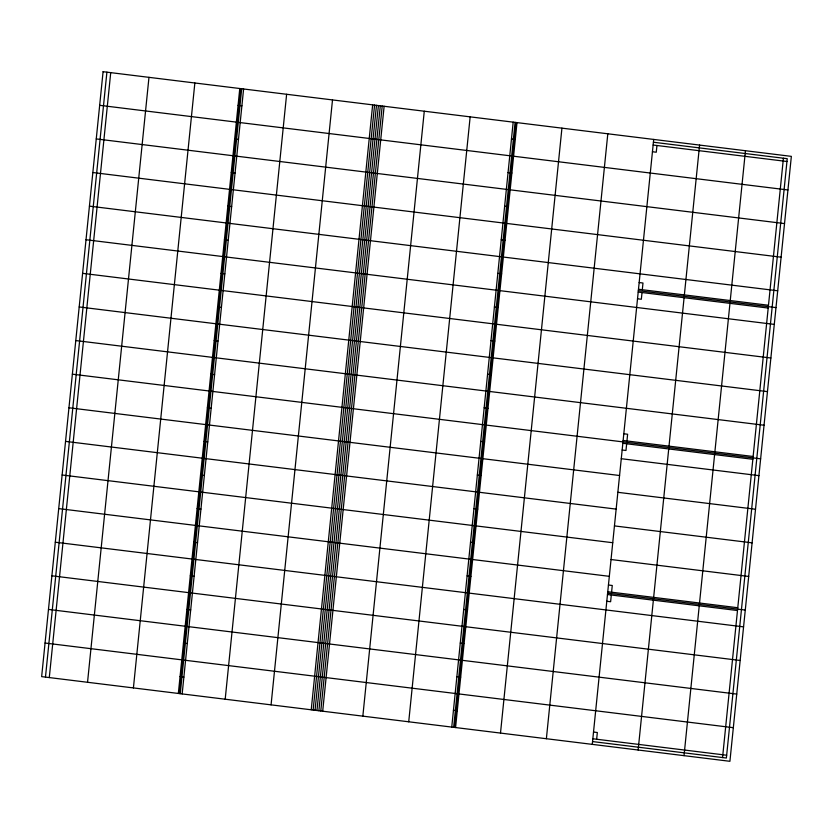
<?xml version="1.0" encoding="UTF-8"?>
<svg xmlns="http://www.w3.org/2000/svg" width="833" height="833" viewBox="0 0 833 833"><rect width="100%" height="100%" fill="white"/><g stroke="black" fill="none" stroke-linecap="round" stroke-linejoin="round"><path stroke-width="1.25" d="M45.471 677.104L106.905 72.169M49.293 677.583L110.727 72.638M87.538 682.279L148.972 77.344M133.415 687.923L194.849 82.988M178.345 693.452L239.779 88.517M179.303 693.566L240.737 88.631M180.261 693.691L241.695 88.746M182.167 693.92L243.6 88.985M225.191 699.21L286.625 94.275M271.069 704.864L332.502 99.918M311.219 709.799L372.653 104.864M313.135 710.028L374.569 105.093M315.041 710.268L376.474 105.333M316.957 710.507L378.39 105.562M318.872 710.736L380.306 105.801M320.778 710.976L382.212 106.03M322.694 711.205L384.128 106.27M362.844 716.151L424.278 111.206M408.722 721.795L470.156 116.849M451.746 727.084L513.18 122.149M453.652 727.313L515.086 122.378M454.61 727.438L516.043 122.493M455.568 727.553L517.001 122.618M500.498 733.082L561.931 128.136M546.375 738.725L607.809 133.79M592.263 744.369L653.697 139.434M596.657 739.235L597.334 732.519L593.513 732.04M611.307 595.001L610.62 601.728L606.799 601.259M611.589 592.201L612.265 585.484L608.444 585.016M626.666 443.77L625.979 450.486L622.157 450.018M626.947 440.969L627.624 434.243L623.802 433.774M642.024 292.539L641.337 299.255L637.516 298.787M642.305 289.738L642.982 283.012L639.161 282.543M656.956 145.504L656.269 152.22L652.447 151.752M638.151 750.012L699.585 145.077M684.028 755.656L745.462 150.721M722.555 757.561L783.416 158.218M653.416 142.235L787.237 158.686L726.376 758.03L592.544 741.568M653.124 145.025L786.956 161.487M238.071 105.322L241.893 105.791M511.472 138.944L515.294 139.423M99.668 105.312L787.935 189.966M234.656 138.924L238.488 139.392M508.057 172.556L511.879 173.025M96.253 138.913L784.519 223.577M231.251 172.535L235.073 173.004M504.642 206.167L508.463 206.636M92.848 172.525L781.115 257.189M227.836 206.147L231.657 206.615M501.227 239.769L505.058 240.237M89.433 206.136L777.699 290.79M638.484 289.259L768.484 305.253M224.421 239.748L228.242 240.216M497.822 273.38L501.643 273.849M638.338 290.665L775.992 307.596M638.193 292.06L768.203 308.054M86.018 239.737L774.284 324.401M221.005 273.359L224.837 273.828M494.406 306.981L498.228 307.46M82.602 273.349L770.869 358.003M217.6 306.961L221.422 307.439M490.991 340.593L494.812 341.061M79.197 306.95L767.464 391.614M214.185 340.572L218.007 341.041M487.576 374.204L491.397 374.673M75.782 340.562L764.048 425.226M210.77 374.184L214.591 374.652M484.16 407.806L487.992 408.285M623.126 440.501L753.126 456.494M72.367 374.173L760.633 458.827M622.834 443.302L752.845 459.285M207.355 407.785L211.186 408.253M480.756 441.417L484.577 441.886M621.272 458.702L758.925 475.633M68.952 407.774L619.565 475.508M203.95 441.396L207.771 441.865M477.34 475.029L481.162 475.497M617.857 492.313L755.51 509.244M65.536 441.386L616.149 509.109M200.534 475.008L204.356 475.476M473.925 508.63L477.746 509.098M614.452 525.915L752.105 542.845M62.131 474.997L612.744 542.72M197.119 508.609L200.94 509.078M470.51 542.241L474.341 542.71M611.037 559.526L748.69 576.457M58.716 508.599L609.329 576.332M607.767 591.732L737.767 607.726M193.704 542.221L197.525 542.689M467.105 575.853L470.926 576.321M607.621 593.138L745.275 610.068M607.476 594.533L737.486 610.527M55.301 542.21L743.567 626.864M190.288 575.822L194.12 576.301M463.689 609.454L467.511 609.923M51.885 575.811L740.152 660.475M186.884 609.433L190.705 609.902M460.274 643.066L464.096 643.534M48.481 609.423L736.747 694.087M183.468 643.045L187.29 643.513M456.859 676.667L460.68 677.146M45.065 643.034L733.332 727.688M180.053 676.646L183.874 677.125M453.454 710.278L457.275 710.747M592.836 738.767L726.657 755.229M103.084 71.7L41.65 676.635L729.916 761.3L791.35 156.365L103.084 71.7"/></g></svg>
